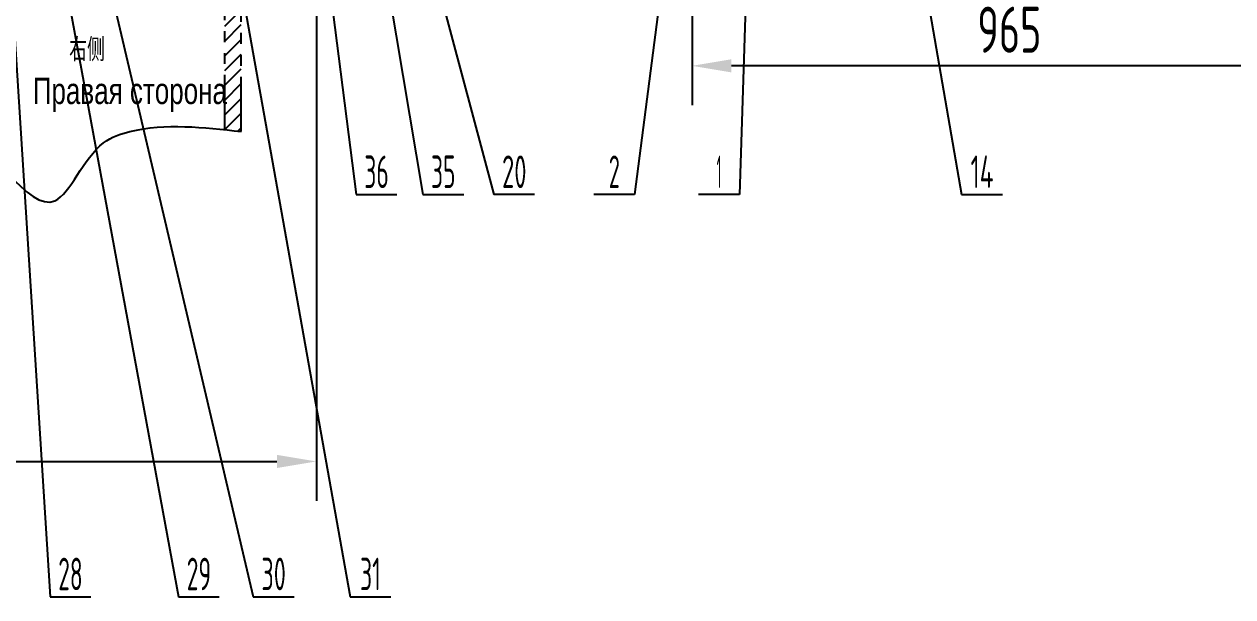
# Model space of a CAD drawing. Header units: millimetres. Extents: x 0 to 13784, y 0 to 6952.
# Drawn here: x 4857 to 6695, y 1462 to 2333 of the extents above; entities that cross this region are included whole.
import ezdxf
from ezdxf.enums import TextEntityAlignment as Align

# ---------------------------------------------------------------- set-up
doc = ezdxf.new("R2010")
doc.units = ezdxf.units.MM
doc.header["$LTSCALE"] = 200
doc.linetypes.add('K', pattern=[2.5, 1.25, -0.25, 0.25, -0.25, 0.25, -0.25])
for name, color, linetype in [('01', 7, 'Continuous'), ('02', 1, 'Continuous'), ('07', 6, 'K'), ('08', 1, 'Continuous'), ('11', 3, 'Continuous')]:
    doc.layers.add(name, color=color, linetype=linetype)
doc.styles.get("Standard").update_dxf_attribs({"font": 'isocp', "width": 0.707, "bigfont": 'intecad.shx'})
doc.dimstyles.new('INTE', dxfattribs={"dimscale": 20, "dimtxt": 3.5, "dimasz": 3, "dimexe": 3, "dimexo": 0, "dimgap": 1, "dimtad": 1, "dimdec": 1, "dimdsep": 46, "dimtxsty": 'Standard', "dimcen": 0, "dimclrd": 1, "dimclre": 1, "dimclrt": 3, "dimaunit": 1, "dimadec": 0, "dimazin": 0, "dimtfac": 1, "dimtdec": 1, "dimtmove": 0, "dimatfit": 0, "dimfxl": 1, "dimarcsym": 0})

# ---------------------------------------------------------------- blocks, each defined once
blk = doc.blocks.new('ewrrrr')
at = {"layer": '02', "linetype": 'Continuous'}
h = blk.add_hatch(dxfattribs=at)
h.set_pattern_fill('LINE', color=1, scale=5, angle=45, style=0)
h.set_pattern_definition([(45, (-7514.383, -737.961), (-11.22532, 11.22532), [])])
edge = h.paths.add_edge_path()
edge.add_spline(control_points=[(-4406.5, 2488.7), (-4398.1, 2487.8), (-4389.8, 2486.8), (-4381.5, 2485.9)], knot_values=[1895.005605, 1895.005605, 1895.005605, 1895.005605, 1919.648775, 1919.648775, 1919.648775, 1919.648775], degree=3, periodic=0)
edge.add_line((-4381.5, 2485.9), (-4381.5, 2804.2))
edge.add_line((-4381.5, 2804.2), (-4406.5, 2813.7))
edge.add_line((-4406.5, 2813.7), (-4406.5, 2488.7))
at = {"layer": '02', "ltscale": 0.333333}
blk.add_open_spline([(-4853.5, 2500.6), (-4843.5, 2500.2), (-4769.5, 2485.7), (-4672.3, 2299.8), (-4615.5, 2465.3), (-4510.7, 2500.9), (-4438.8, 2492.5), (-4381.5, 2485.9)], degree=3, knots=[1366.049568, 1366.049568, 1366.049568, 1366.049568, 1396.06237, 1591.855524, 1706.947785, 1750.287602, 1919.648775, 1919.648775, 1919.648775, 1919.648775], dxfattribs=at)
at = {"layer": '07', "color": 6, "linetype": 'K', "ltscale": 0.333333}
for p, q in [((-4406.5, 2488.7), (-4406.5, 2839.4)), ((-4381.5, 2485.9), (-4381.5, 2839.4))]:
    blk.add_line(p, q, dxfattribs=at)
at = {"layer": '11', "color": 3, "linetype": 'Continuous', "insert": (-4643, 2627.9), "char_height": 35, "width": 209.715, "attachment_point": 1}
blk.add_mtext('右侧', dxfattribs=at)
blk = doc.blocks.new('*D225')
at = {"layer": '08', "color": 1, "lineweight": -2}
for p, q in [((3295.1, 2523.5), (3295.1, 1608.1)), ((5301.7, 2523.3), (5301.7, 1608.1)), ((3355.1, 1668.1), (5241.7, 1668.1))]:
    blk.add_line(p, q, dxfattribs=at)
at = {"layer": '08', "color": 1}
for points in [[(3355.1, 1678.1), (3355.1, 1658.1), (3295.1, 1668.1)], [(5241.7, 1678.1), (5241.7, 1658.1), (5301.7, 1668.1)]]:
    blk.add_solid(points, dxfattribs=at)
at = {"layer": 'Defpoints', "color": 0}
for p in [(3295.1, 2523.5), (5301.7, 2523.3), (5301.7, 1668.1)]:
    blk.add_point(p, dxfattribs=at)
at = {"layer": '08', "color": 3, "insert": (4298.4, 1742.6), "char_height": 70, "attachment_point": 5}
blk.add_mtext('2006.6{\\H0.7x;\\S+1.5^  0;}', dxfattribs=at)
blk = doc.blocks.new('*D217')
at = {"layer": '08', "color": 1, "lineweight": -2}
for p, q in [((5872.9, 2581.3), (5872.9, 2209.7)), ((6837.9, 2580.5), (6837.9, 2209.7)), ((6777.9, 2269.7), (5932.9, 2269.7))]:
    blk.add_line(p, q, dxfattribs=at)
at = {"layer": '08', "color": 1}
for points in [[(5932.9, 2279.7), (5932.9, 2259.7), (5872.9, 2269.7)], [(6777.9, 2279.7), (6777.9, 2259.7), (6837.9, 2269.7)]]:
    blk.add_solid(points, dxfattribs=at)
at = {"layer": 'Defpoints', "color": 0}
for p in [(5872.9, 2581.3), (6837.9, 2580.5), (5872.9, 2269.7)]:
    blk.add_point(p, dxfattribs=at)
at = {"layer": '08', "color": 3, "insert": (6355.4, 2324.7), "char_height": 70, "attachment_point": 5}
blk.add_mtext('965', dxfattribs=at)

msp = doc.modelspace()

# ---------------------------------------------------------------- linework, layer by layer
at = {"layer": '02'}
for p, q in [((5872.01, 2742.51), (5785.67, 2073.88)), ((4819.17, 2690.35), (4896.83, 1462.21)), ((4865.86, 2690.01), (5092.1, 1462.21)), ((5965.2, 2687.01), (5944.94, 2073.88)), ((5139.92, 2655.01), (5352.89, 1462.21)), ((5364.88, 2660.26), (5463.68, 2073.88)), ((5418, 2648.91), (5571.61, 2073.88)), ((4930.08, 2637.51), (5205.71, 1462.21)), ((6184.88, 2637.51), (6282.85, 2073.88)), ((5301.68, 2551.22), (5362.26, 2073.88)), ((5362.26, 2073.88), (5424.26, 2073.88)), ((5463.68, 2073.88), (5525.68, 2073.88)), ((5633.61, 2073.88), (5571.61, 2073.88)), ((5785.67, 2073.88), (5723.67, 2073.88)), ((5944.94, 2073.88), (5882.94, 2073.88)), ((6282.85, 2073.88), (6344.85, 2073.88)), ((4896.83, 1462.21), (4958.83, 1462.21)), ((5092.1, 1462.21), (5154.1, 1462.21)), ((5205.71, 1462.21), (5267.71, 1462.21)), ((5352.89, 1462.21), (5414.89, 1462.21))]:
    msp.add_line(p, q, dxfattribs=at)

# ---------------------------------------------------------------- block references
at = {"layer": '01'}
msp.add_blockref('ewrrrr', (9568.85, -316.16), dxfattribs=at)

# ---------------------------------------------------------------- texts
at = {"layer": '01', "insert": (4870.53, 2251.62), "char_height": 40, "attachment_point": 1}
msp.add_mtext('{\\fArial|b0|i0|c204|p34;\\C3;Правая сторона}', dxfattribs=at)
at = {"layer": '11'}
for s, height, width, p, p2 in [('36', 49.497, 0.578293, (5374.66, 2083.88), (5411.86, 2083.88)), ('35', 49.497, 0.581958, (5476.08, 2083.88), (5513.28, 2083.88)), ('20', 49.497, 0.600864, (5584.01, 2083.88), (5621.21, 2083.88)), ('2', 49.5, 0.562593, (5746.18, 2083.88), (5763.17, 2083.88)), ('1', 49.5, 0.404, (5910.44, 2083.88), (5917.44, 2083.88)), ('14', 49.497, 0.614783, (6296.35, 2083.88), (6331.34, 2083.88)), ('28', 49.497, 0.601243, (4909.23, 1472.21), (4946.43, 1472.21)), ('29', 49.497, 0.568672, (5104.5, 1472.21), (5141.7, 1472.21)), ('30', 49.497, 0.600864, (5218.11, 1472.21), (5255.31, 1472.21)), ('31', 49.497, 0.606, (5368.14, 1472.21), (5399.64, 1472.21))]:
    msp.add_text(s, height=height, dxfattribs=dict(at, width=width)).set_placement(p, p2, align=Align.FIT)

# ---------------------------------------------------------------- dimensions: what is measured, and where the dimension line sits
at = {"layer": '08'}
dim = msp.add_linear_dim(base=(5872.88, 2269.71), p1=(6837.88, 2580.51), p2=(5872.88, 2581.3), dimstyle='INTE', dxfattribs=at)
dim.commit()
dim.dimension.update_dxf_attribs({"geometry": '*D217', "text_midpoint": (6355.38, 2324.71)})
dim = msp.add_linear_dim(base=(5301.68, 1668.13), p1=(3295.08, 2523.51), p2=(5301.68, 2523.26), text='2006.6{\\H0.7x;\\S+1.5^  0;}', dimstyle='INTE', dxfattribs=at)
dim.commit()
dim.dimension.update_dxf_attribs({"geometry": '*D225', "text_midpoint": (4298.38, 1742.65)})

doc.saveas('drawing.dxf')
